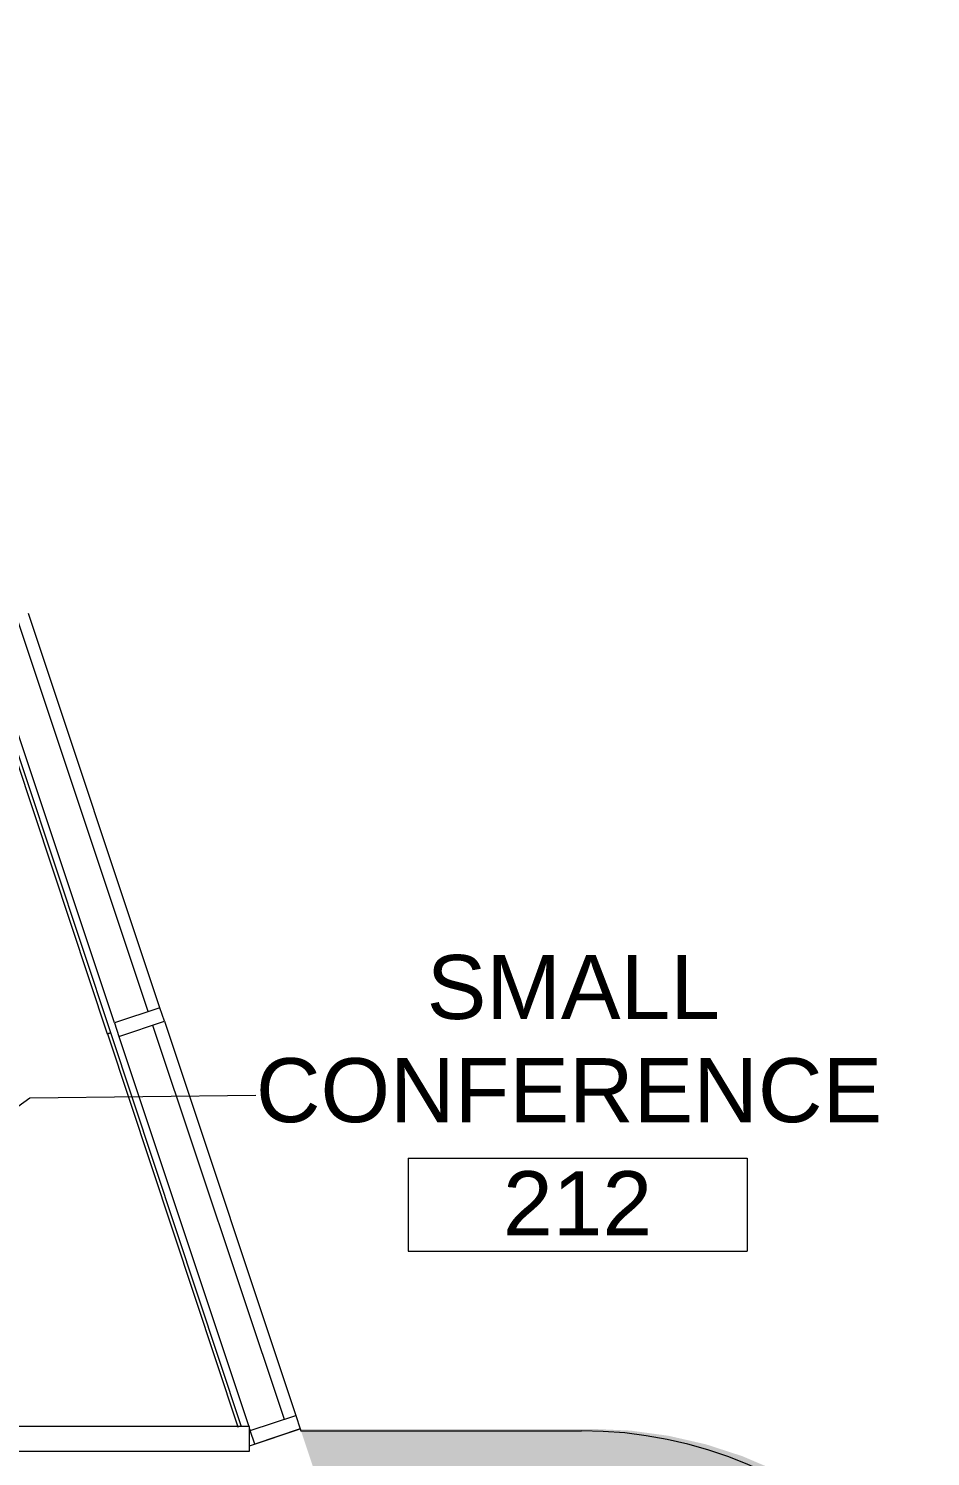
# Model space of a CAD drawing. Header units: inches. Extents: x 1 to 4284, y -575 to 745.
# Drawn here: x 3066.2 to 3192.9, y 163.7 to 364.3 of the extents above; entities that cross this region are included whole.
import ezdxf

# ---------------------------------------------------------------- set-up
doc = ezdxf.new("R2010")
doc.units = ezdxf.units.IN
doc.header["$MEASUREMENT"] = 0
for name, color, linetype, lineweight in [('8603 Westwood - 2nd Floor - suite 200 230_dwg', 8, 'Continuous', 9), ('A-AREA-IDEN', 2, 'Continuous', 20), ('A-DETL-GENF', 92, 'Continuous', 9), ('A-GLAZ-CURT', 52, 'Continuous', 9), ('A-GLAZ-EXST', 7, 'Continuous', 9), ('A-GLAZ-SILL-EXST', 7, 'Continuous', 9), ('A-WALL-FULL-EXST', 7, 'Continuous', 9), ('I-WALL', 2, 'Continuous', 13)]:
    doc.layers.add(name, color=color, linetype=linetype, lineweight=lineweight)
doc.styles.add('Arial', font='arial.ttf', dxfattribs={"height": 9})

# ---------------------------------------------------------------- blocks, each defined once
blk = doc.blocks.new('8603 Westwood - 2nd Floor - suite 200 230_dwg-2280265-New Construction - Tel_Data_Elec Plan')
at = {"layer": 'A-GLAZ-EXST'}
for p, q in [((1594.36, 801.13), (1575.9, 856.52)), ((1594.99, 799.23), (1613.46, 743.84))]:
    blk.add_line(p, q, dxfattribs=at)
at = {"layer": 'A-GLAZ-EXST', "flags": 128}
for points in [[(1596.65, 799.78), (1596.02, 801.68), (1589.62, 799.55), (1590.25, 797.65)], [(1615.12, 744.39), (1615.75, 742.49), (1609.35, 740.36), (1608.71, 742.26)]]:
    blk.add_lwpolyline(points, close=True, dxfattribs=at)
at = {"layer": 'A-GLAZ-SILL-EXST'}
for p, q in [((1596.02, 801.68), (1577.56, 857.07)), ((1589.62, 799.55), (1571.15, 854.94)), ((1596.65, 799.78), (1615.12, 744.39)), ((1590.25, 797.65), (1608.52, 742.84)), ((1608.63, 742.51), (1608.71, 742.26))]:
    blk.add_line(p, q, dxfattribs=at)
at = {"layer": 'A-WALL-FULL-EXST', "flags": 128}
blk.add_lwpolyline([(1608.63, 740.12), (1615.75, 742.49), (1615.84, 742.22), (1655.25, 742.22)], dxfattribs=at)
at = {"layer": 'A-WALL-FULL-EXST'}
blk.add_arc((1655.25, 682.22), 60, 270.5651, 90, dxfattribs=at)
blk = doc.blocks.new('System Panel - Glazed-V44-New Construction - Tel_Data_Elec Plan')
at = {"layer": 'A-GLAZ-CURT', "color": 250, "lineweight": 20}
for p, q in [((30, 0.25), (-30, 0.25)), ((-30, 0.25), (-30, -0.25)), ((30, -0.25), (30, 0.25)), ((-30, -0.25), (30, -0.25))]:
    blk.add_line(p, q, dxfattribs=at)
blk = doc.blocks.new('System Panel - Glazed-2600224-New Construction - Tel_Data_Elec Plan')
at = {"layer": 'A-GLAZ-CURT', "color": 250, "lineweight": 20}
for p, q in [((29.1, 0.25), (-29.1, 0.25)), ((-29.1, 0.25), (-29.1, -0.25)), ((29.1, -0.25), (29.1, 0.25)), ((-29.1, -0.25), (29.1, -0.25))]:
    blk.add_line(p, q, dxfattribs=at)
blk = doc.blocks.new('FORM Room Tag - Name _ Number-2260771-New Construction - Tel_Data_Elec Plan')
at = {"layer": 'A-AREA-IDEN'}
for p, q in [((-0.2444, -0.0231), (-0.2444, -0.1589)), ((-0.2444, -0.0231), (0.2515, -0.0231)), ((0.2515, -0.0231), (0.2515, -0.1589)), ((-0.2444, -0.1589), (0.2515, -0.1589))]:
    blk.add_line(p, q, dxfattribs=at)

msp = doc.modelspace()

# ---------------------------------------------------------------- hatches: boundary and pattern name
at = {"layer": 'A-DETL-GENF'}
h = msp.add_hatch(color=9, dxfattribs=at)
h.paths.add_polyline_path([(2670.25, -574.97), (3351.87, -574.97), (3145.37, 47.27), (3150.76, 47.51), (3156.11, 48.24), (3161.37, 49.44), (3166.5, 51.1), (3171.46, 53.22), (3176.21, 55.78), (3180.72, 58.75), (3184.93, 62.12), (3188.83, 65.85), (3192.38, 69.91), (3195.55, 74.27), (3198.32, 78.91), (3200.66, 83.77), (3202.56, 88.82), (3203.99, 94.02), (3204.96, 99.33), (3205.44, 104.7), (3205.44, 110.1), (3204.96, 115.47), (3203.99, 120.78), (3202.56, 125.98), (3200.66, 131.03), (3198.32, 135.89), (3195.55, 140.52), (3192.38, 144.89), (3188.83, 148.95), (3184.93, 152.68), (3180.72, 156.04), (3176.21, 159.02), (3171.46, 161.57), (3166.5, 163.69), (3161.37, 165.36), (3156.11, 166.56), (3150.76, 167.29), (3145.37, 167.53), (3104.37, 167.53), (3114.37, 137.54), (2849.75, 137.54), (2849.75, 134.04), (2536.59, 134.04), (2536.59, 137.54), (2500.59, 137.54), (2500.59, 134.04), (2487.75, 134.04), (2487.75, 137.54), (2485.75, 137.54), (2485.75, 134.04), (2036, 134.04), (2036, 137.54), (1569.27, 137.54), (1569.27, 230.67), (1348.3, 230.67), (1303.26, 366.22), (1301.22, 372.86), (1299.17, 381.22), (1297.6, 389.68), (1296.52, 398.22), (1295.93, 406.8), (1295.83, 415.41), (1296.22, 424), (1297.11, 432.56), (1298.48, 441.06), (1300.33, 449.46), (1302.66, 457.74), (1305.47, 465.88), (1308.73, 473.84), (1312.44, 481.6), (1316.59, 489.14), (1321.17, 496.43), (1326.15, 503.45), (1331.53, 510.16), (1337.62, 516.9), (1343.39, 522.62), (1349.83, 528.33), (1356.59, 533.65), (1363.64, 538.58), (1370.97, 543.1), (1378.54, 547.19), (1386.33, 550.84), (1394.32, 554.04), (1402.48, 556.78), (1410.78, 559.04), (1419.19, 560.83), (1427.7, 562.14), (1436.26, 562.95), (1444.9, 563.28), (1472.46, 563.28), (1431.87, 685.04), (1068.62, 685.04), (1256.37, 121.79), (1403.25, 121.79), (1403.25, 13.04), (1292.62, 13.04), (1287.24, 12.79), (1281.91, 12.07), (1276.66, 10.87), (1271.54, 9.21), (1266.59, 7.09), (1261.85, 4.54), (1257.35, 1.58), (1253.15, -1.78), (1249.25, -5.5), (1245.71, -9.56), (1242.55, -13.91), (1239.79, -18.53), (1237.45, -23.38), (1235.56, -28.42), (1234.13, -33.61), (1233.16, -38.91), (1232.68, -44.27), (1232.68, -49.66), (1233.16, -55.02), (1234.13, -60.32), (1235.56, -65.51), (1237.45, -70.55), (1239.79, -75.4), (1242.55, -80.02), (1245.71, -84.37), (1249.25, -88.43), (1253.15, -92.15), (1257.35, -95.51), (1261.85, -98.47), (1266.59, -101.02), (1271.54, -103.14), (1276.66, -104.8), (1281.91, -106), (1287.24, -106.72), (1292.62, -106.96), (1406.75, -106.96), (1406.75, -214.96), (1368.62, -214.96), (1488.62, -574.97), (2230.18, -574.97)], flags=0)
h.paths.add_polyline_path([(1985.62, 126.54), (1982.12, 126.54), (1982.12, 134.04), (1985.62, 134.04)], flags=0)

# ---------------------------------------------------------------- linework, layer by layer
at = {"layer": 'A-AREA-IDEN'}
for p, q in [((3034.59, 191.2), (3066.36, 214.04)), ((3066.36, 214.04), (3098.13, 214.43))]:
    msp.add_line(p, q, dxfattribs=at)
at = {"layer": 'I-WALL', "color": 250, "lineweight": 20}
for p, q in [((3097.25, 167.88), (3046, 167.88)), ((3097.25, 164.38), (3097.25, 167.88)), ((2960.5, 164.38), (3097.25, 164.38))]:
    msp.add_line(p, q, dxfattribs=at)

# ---------------------------------------------------------------- block references
at = {"layer": '8603 Westwood - 2nd Floor - suite 200 230_dwg', "color": 7}
msp.add_blockref('8603 Westwood - 2nd Floor - suite 200 230_dwg-2280265-New Construction - Tel_Data_Elec Plan', (1488.62, -574.96), dxfattribs=at)
at = {"layer": 'A-AREA-IDEN', "xscale": 95.99999999999994, "yscale": 95.99999999999994, "zscale": 95.99999999999994}
msp.add_blockref('FORM Room Tag - Name _ Number-2260771-New Construction - Tel_Data_Elec Plan', (3143, 207.78), dxfattribs=at)
at = {"layer": 'A-GLAZ-CURT', "rotation": 288.3687375540642}
for name, p in [('System Panel - Glazed-V44-New Construction - Tel_Data_Elec Plan', (3068.03, 251.59)), ('System Panel - Glazed-2600224-New Construction - Tel_Data_Elec Plan', (3086.66, 195.5))]:
    msp.add_blockref(name, p, dxfattribs=at)

# ---------------------------------------------------------------- texts
at = {"layer": 'A-AREA-IDEN', "lineweight": 9, "char_height": 9, "attachment_point": 1, "style": 'Arial'}
for s, insert, width in [('SMALL', (3122.13, 234.13), 50.601), ('CONFERENCE', (3098.13, 219.63), 108.474), ('212', (3132.85, 203.74), 25.452)]:
    msp.add_mtext(s, dxfattribs=dict(at, insert=insert, width=width))

doc.saveas('drawing.dxf')
